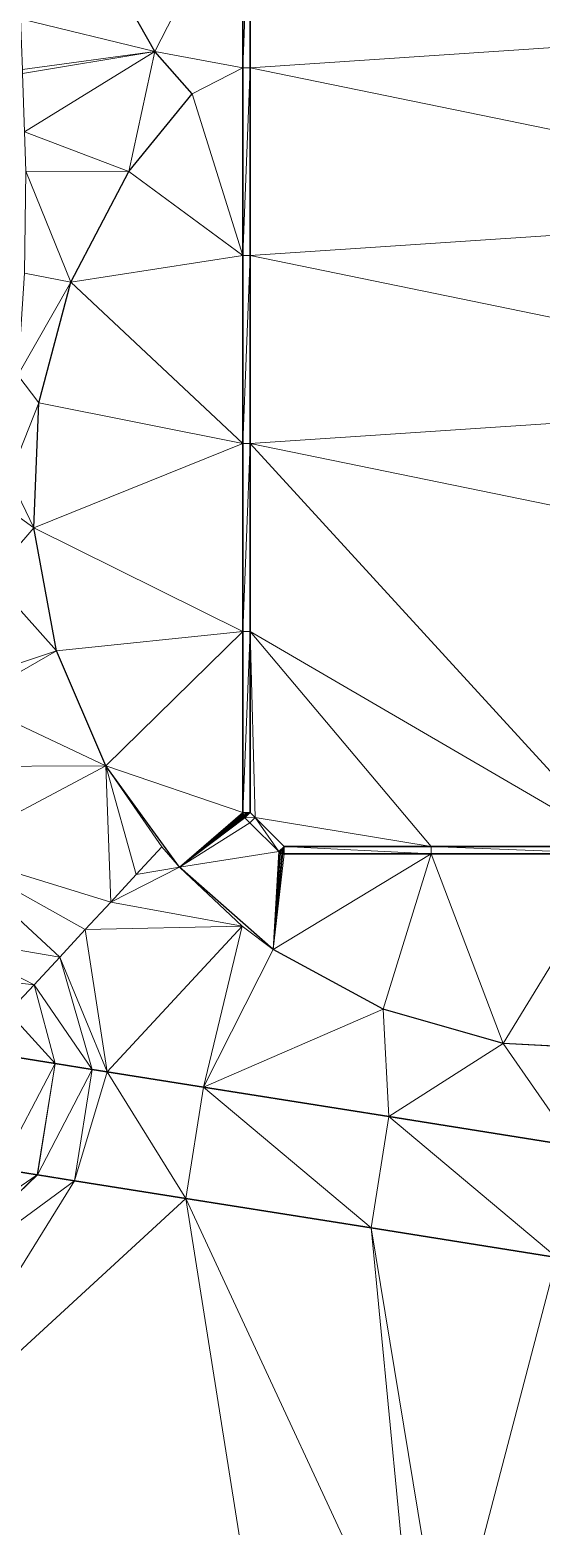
# Model space of a CAD drawing. Header units: metres. Extents: x 246428 to 246884, y 7418966 to 7419490.
# Drawn here: x 246774.7 to 246788.31, y 7419340.41 to 7419380.21 of the extents above; entities that cross this region are included whole.
import ezdxf

# ---------------------------------------------------------------- set-up
doc = ezdxf.new("R2010")
doc.units = ezdxf.units.M
doc.linetypes.add('blank name', pattern=[0])
doc.linetypes.add('HIDDEN', pattern=[9.525, 6.35, -3.175])
doc.layers.add('_12D_UNMAPPED', color=7, linetype='Continuous')
doc.layers.add('GRADELINES', color=250, linetype='HIDDEN', lineweight=25)
doc.layers.add('MISC_PATHS', color=7, linetype='Continuous', lineweight=35)
doc.layers.add('KERB_BACK', color=7, linetype='Continuous', lineweight=35, true_color=0x5fd2ff)

msp = doc.modelspace()

# ---------------------------------------------------------------- linework, layer by layer
at = {"layer": '_12D_UNMAPPED', "color": 3, "linetype": 'blank name', "lineweight": 0}
for points in [[(246780.369, 7419384.201, 36.195), (246778.03, 7419379.634, 36.142), (246776.795, 7419381.8, 36.155)], [(246780.369, 7419384.201, 36.195), (246780.369, 7419379.201, 36.151), (246778.03, 7419379.634, 36.142)], [(246780.569, 7419384.201, 36.195), (246780.369, 7419379.201, 36.151), (246780.369, 7419384.201, 36.195)], [(246780.569, 7419384.201, 36.195), (246780.569, 7419379.201, 36.151), (246780.369, 7419379.201, 36.151)], [(246780.569, 7419379.201, 36.151), (246780.569, 7419384.201, 36.195), (246798.969, 7419380.432, 36.249)], [(246778.03, 7419379.634, 36.142), (246774.456, 7419380.503, 36.133), (246776.795, 7419381.8, 36.155)], [(246774.504, 7419379.157, 36.121), (246774.456, 7419380.503, 36.133), (246778.03, 7419379.634, 36.142)], [(246780.569, 7419379.201, 36.151), (246798.969, 7419380.432, 36.249), (246798.969, 7419375.432, 36.205)], [(246774.508, 7419379.05, 36.12), (246774.504, 7419379.157, 36.121), (246778.03, 7419379.634, 36.142)], [(246774.562, 7419377.493, 36.107), (246774.508, 7419379.05, 36.12), (246778.03, 7419379.634, 36.142)], [(246777.34, 7419376.442, 36.111), (246774.562, 7419377.493, 36.107), (246778.03, 7419379.634, 36.142)], [(246779.019, 7419378.505, 36.137), (246777.34, 7419376.442, 36.111), (246778.03, 7419379.634, 36.142)], [(246780.369, 7419379.201, 36.151), (246779.019, 7419378.505, 36.137), (246778.03, 7419379.634, 36.142)], [(246780.369, 7419379.201, 36.151), (246780.369, 7419374.201, 36.107), (246779.019, 7419378.505, 36.137)], [(246780.369, 7419379.201, 36.151), (246780.569, 7419379.201, 36.151), (246780.369, 7419374.201, 36.107)], [(246780.569, 7419379.201, 36.151), (246780.569, 7419374.201, 36.107), (246780.369, 7419374.201, 36.107)], [(246780.569, 7419374.201, 36.107), (246780.569, 7419379.201, 36.151), (246798.969, 7419375.432, 36.205)], [(246780.369, 7419374.201, 36.107), (246777.34, 7419376.442, 36.111), (246779.019, 7419378.505, 36.137)], [(246774.598, 7419376.447, 36.098), (246774.562, 7419377.493, 36.107), (246777.34, 7419376.442, 36.111)], [(246775.794, 7419373.496, 36.078), (246774.557, 7419373.734, 36.074), (246774.598, 7419376.447, 36.098)], [(246775.794, 7419373.496, 36.078), (246774.598, 7419376.447, 36.098), (246777.34, 7419376.442, 36.111)], [(246780.369, 7419374.201, 36.107), (246775.794, 7419373.496, 36.078), (246777.34, 7419376.442, 36.111)], [(246798.969, 7419370.432, 36.161), (246780.569, 7419374.201, 36.107), (246798.969, 7419375.432, 36.205)], [(246780.369, 7419374.201, 36.107), (246780.369, 7419369.201, 36.063), (246775.794, 7419373.496, 36.078)], [(246780.569, 7419374.201, 36.107), (246780.569, 7419369.201, 36.063), (246780.369, 7419369.201, 36.063)], [(246780.569, 7419374.201, 36.107), (246780.369, 7419369.201, 36.063), (246780.369, 7419374.201, 36.107)], [(246798.969, 7419370.432, 36.161), (246780.569, 7419369.201, 36.063), (246780.569, 7419374.201, 36.107)], [(246774.38, 7419371.024, 36.049), (246774.557, 7419373.734, 36.074), (246775.794, 7419373.496, 36.078)], [(246774.936, 7419370.282, 36.045), (246774.38, 7419371.024, 36.049), (246775.794, 7419373.496, 36.078)], [(246780.369, 7419369.201, 36.063), (246774.936, 7419370.282, 36.045), (246775.794, 7419373.496, 36.078)], [(246774.156, 7419368.311, 36.024), (246774.38, 7419371.024, 36.049), (246774.936, 7419370.282, 36.045)], [(246774.807, 7419366.958, 36.016), (246774.156, 7419368.311, 36.024), (246774.936, 7419370.282, 36.045)], [(246780.369, 7419369.201, 36.063), (246774.807, 7419366.958, 36.016), (246774.936, 7419370.282, 36.045)], [(246780.569, 7419369.201, 36.063), (246798.969, 7419370.432, 36.161), (246798.969, 7419365.432, 36.117)], [(246780.369, 7419369.201, 36.063), (246780.369, 7419364.201, 36.019), (246774.807, 7419366.958, 36.016)], [(246780.569, 7419369.201, 36.063), (246780.369, 7419364.201, 36.019), (246780.369, 7419369.201, 36.063)], [(246780.569, 7419369.201, 36.063), (246780.569, 7419364.201, 36.019), (246780.369, 7419364.201, 36.019)], [(246790.384, 7419358.489, 36.015), (246780.569, 7419369.201, 36.063), (246798.969, 7419365.432, 36.117)], [(246790.384, 7419358.489, 36.015), (246780.569, 7419364.201, 36.019), (246780.569, 7419369.201, 36.063)], [(246774.065, 7419367.502, 36.017), (246774.156, 7419368.311, 36.024), (246774.807, 7419366.958, 36.016)], [(246773.666, 7419365.636, 35.967), (246774.065, 7419367.502, 36.017), (246774.807, 7419366.958, 36.016)], [(246775.414, 7419363.687, 35.99), (246773.666, 7419365.636, 35.967), (246774.807, 7419366.958, 36.016)], [(246780.369, 7419364.201, 36.019), (246775.414, 7419363.687, 35.99), (246774.807, 7419366.958, 36.016)], [(246773.192, 7419362.956, 35.936), (246773.666, 7419365.636, 35.967), (246775.414, 7419363.687, 35.99)], [(246780.369, 7419364.201, 36.019), (246776.727, 7419360.631, 35.969), (246775.414, 7419363.687, 35.99)], [(246780.369, 7419364.201, 36.019), (246780.369, 7419359.388, 35.976), (246776.727, 7419360.631, 35.969)], [(246780.569, 7419364.201, 36.019), (246780.369, 7419359.388, 35.976), (246780.369, 7419364.201, 36.019)], [(246780.569, 7419364.201, 36.019), (246780.569, 7419359.388, 35.976), (246780.369, 7419359.388, 35.976)], [(246790.384, 7419358.489, 36.015), (246785.384, 7419358.489, 35.991), (246780.569, 7419364.201, 36.019)], [(246780.701, 7419359.256, 35.976), (246780.569, 7419359.388, 35.976), (246780.569, 7419364.201, 36.019)], [(246785.384, 7419358.489, 35.991), (246780.701, 7419359.256, 35.976), (246780.569, 7419364.201, 36.019)], [(246776.727, 7419360.631, 35.969), (246773.074, 7419362.351, 35.929), (246775.414, 7419363.687, 35.99)], [(246773.074, 7419362.351, 35.929), (246773.192, 7419362.956, 35.936), (246775.414, 7419363.687, 35.99)], [(246772.767, 7419360.616, 35.908), (246773.074, 7419362.351, 35.929), (246776.727, 7419360.631, 35.969)], [(246776.855, 7419357.008, 35.888), (246772.448, 7419358.362, 35.885), (246776.727, 7419360.631, 35.969)], [(246772.448, 7419358.362, 35.885), (246772.767, 7419360.616, 35.908), (246776.727, 7419360.631, 35.969)], [(246780.369, 7419359.388, 35.976), (246778.681, 7419357.939, 35.955), (246776.727, 7419360.631, 35.969)], [(246778.681, 7419357.939, 35.955), (246778.214, 7419358.475, 35.958), (246776.727, 7419360.631, 35.969)], [(246778.214, 7419358.475, 35.958), (246777.535, 7419357.742, 35.923), (246776.727, 7419360.631, 35.969)], [(246777.535, 7419357.742, 35.923), (246776.855, 7419357.008, 35.888), (246776.727, 7419360.631, 35.969)], [(246780.372, 7419359.357, 35.976), (246778.681, 7419357.939, 35.955), (246780.369, 7419359.388, 35.976)], [(246780.379, 7419359.326, 35.976), (246778.681, 7419357.939, 35.955), (246780.372, 7419359.357, 35.976)], [(246780.391, 7419359.297, 35.976), (246778.681, 7419357.939, 35.955), (246780.379, 7419359.326, 35.976)], [(246780.407, 7419359.27, 35.976), (246778.681, 7419357.939, 35.955), (246780.391, 7419359.297, 35.976)], [(246780.428, 7419359.246, 35.976), (246778.681, 7419357.939, 35.955), (246780.407, 7419359.27, 35.976)], [(246780.56, 7419359.114, 35.976), (246778.681, 7419357.939, 35.955), (246780.428, 7419359.246, 35.976)], [(246781.327, 7419358.348, 35.973), (246778.681, 7419357.939, 35.955), (246780.56, 7419359.114, 35.976)], [(246780.569, 7419359.388, 35.976), (246780.372, 7419359.357, 35.976), (246780.369, 7419359.388, 35.976)], [(246780.569, 7419359.388, 35.976), (246780.379, 7419359.326, 35.976), (246780.372, 7419359.357, 35.976)], [(246780.569, 7419359.388, 35.976), (246780.391, 7419359.297, 35.976), (246780.379, 7419359.326, 35.976)], [(246780.569, 7419359.388, 35.976), (246780.407, 7419359.27, 35.976), (246780.391, 7419359.297, 35.976)], [(246780.569, 7419359.388, 35.976), (246780.428, 7419359.246, 35.976), (246780.407, 7419359.27, 35.976)], [(246780.569, 7419359.388, 35.976), (246780.701, 7419359.256, 35.976), (246780.428, 7419359.246, 35.976)], [(246780.701, 7419359.256, 35.976), (246780.56, 7419359.114, 35.976), (246780.428, 7419359.246, 35.976)], [(246780.701, 7419359.256, 35.976), (246781.327, 7419358.348, 35.973), (246780.56, 7419359.114, 35.976)], [(246781.468, 7419358.489, 35.973), (246780.701, 7419359.256, 35.976), (246785.384, 7419358.489, 35.991)], [(246780.701, 7419359.256, 35.976), (246781.468, 7419358.489, 35.973), (246781.327, 7419358.348, 35.973)], [(246772.331, 7419356.084, 35.896), (246772.448, 7419358.362, 35.885), (246775.496, 7419355.541, 35.819)], [(246772.448, 7419358.362, 35.885), (246776.855, 7419357.008, 35.888), (246776.175, 7419356.275, 35.854)], [(246772.448, 7419358.362, 35.885), (246776.175, 7419356.275, 35.854), (246775.496, 7419355.541, 35.819)], [(246778.214, 7419358.475, 35.958), (246778.681, 7419357.939, 35.955), (246777.535, 7419357.742, 35.923)], [(246778.681, 7419357.939, 35.955), (246781.327, 7419358.348, 35.973), (246781.18, 7419355.744, 35.947)], [(246781.327, 7419358.348, 35.973), (246781.351, 7419358.327, 35.973), (246781.18, 7419355.744, 35.947)], [(246781.351, 7419358.327, 35.973), (246781.377, 7419358.311, 35.973), (246781.18, 7419355.744, 35.947)], [(246781.377, 7419358.311, 35.973), (246781.406, 7419358.299, 35.973), (246781.18, 7419355.744, 35.947)], [(246781.406, 7419358.299, 35.973), (246781.437, 7419358.291, 35.973), (246781.18, 7419355.744, 35.947)], [(246781.437, 7419358.291, 35.973), (246781.468, 7419358.289, 35.973), (246781.18, 7419355.744, 35.947)], [(246781.18, 7419355.744, 35.947), (246781.468, 7419358.289, 35.973), (246785.384, 7419358.289, 35.991)], [(246784.102, 7419354.154, 35.947), (246781.18, 7419355.744, 35.947), (246785.384, 7419358.289, 35.991)], [(246781.468, 7419358.489, 35.973), (246781.351, 7419358.327, 35.973), (246781.327, 7419358.348, 35.973)], [(246781.468, 7419358.489, 35.973), (246781.377, 7419358.311, 35.973), (246781.351, 7419358.327, 35.973)], [(246781.468, 7419358.489, 35.973), (246781.406, 7419358.299, 35.973), (246781.377, 7419358.311, 35.973)], [(246781.468, 7419358.489, 35.973), (246781.437, 7419358.291, 35.973), (246781.406, 7419358.299, 35.973)], [(246781.468, 7419358.489, 35.973), (246781.468, 7419358.289, 35.973), (246781.437, 7419358.291, 35.973)], [(246781.468, 7419358.289, 35.973), (246781.468, 7419358.489, 35.973), (246785.384, 7419358.289, 35.991)], [(246781.468, 7419358.489, 35.973), (246785.384, 7419358.489, 35.991), (246785.384, 7419358.289, 35.991)], [(246784.102, 7419354.154, 35.947), (246785.384, 7419358.289, 35.991), (246787.302, 7419353.246, 35.954)], [(246785.384, 7419358.489, 35.991), (246790.384, 7419358.489, 36.015), (246790.384, 7419358.289, 36.015)], [(246785.384, 7419358.489, 35.991), (246790.384, 7419358.289, 36.015), (246785.384, 7419358.289, 35.991)], [(246785.384, 7419358.289, 35.991), (246790.384, 7419358.289, 36.015), (246787.302, 7419353.246, 35.954)], [(246790.384, 7419358.289, 36.015), (246790.624, 7419353.067, 35.969), (246787.302, 7419353.246, 35.954)], [(246777.535, 7419357.742, 35.923), (246778.681, 7419357.939, 35.955), (246776.855, 7419357.008, 35.888)], [(246778.681, 7419357.939, 35.955), (246780.351, 7419356.367, 35.918), (246776.855, 7419357.008, 35.888)], [(246778.681, 7419357.939, 35.955), (246781.18, 7419355.744, 35.947), (246780.351, 7419356.367, 35.918)], [(246776.855, 7419357.008, 35.888), (246780.351, 7419356.367, 35.918), (246776.175, 7419356.275, 35.854)], [(246776.175, 7419356.275, 35.854), (246776.76, 7419352.493, 35.767), (246775.496, 7419355.541, 35.819)], [(246780.351, 7419356.367, 35.918), (246776.76, 7419352.493, 35.767), (246776.175, 7419356.275, 35.854)], [(246779.322, 7419352.086, 35.813), (246776.76, 7419352.493, 35.767), (246780.351, 7419356.367, 35.918)], [(246781.18, 7419355.744, 35.947), (246779.322, 7419352.086, 35.813), (246780.351, 7419356.367, 35.918)], [(246772.305, 7419355.095, 35.9), (246772.331, 7419356.084, 35.896), (246774.816, 7419354.808, 35.785)], [(246772.331, 7419356.084, 35.896), (246775.496, 7419355.541, 35.819), (246774.816, 7419354.808, 35.785)], [(246775.496, 7419355.541, 35.819), (246776.359, 7419352.556, 35.759), (246774.816, 7419354.808, 35.785)], [(246776.76, 7419352.493, 35.767), (246776.359, 7419352.556, 35.759), (246775.496, 7419355.541, 35.819)], [(246776.359, 7419352.556, 35.759), (246776.359, 7419352.556, 35.759), (246775.496, 7419355.541, 35.819)], [(246784.102, 7419354.154, 35.947), (246779.322, 7419352.086, 35.813), (246781.18, 7419355.744, 35.947)], [(246772.305, 7419355.095, 35.9), (246774.816, 7419354.808, 35.785), (246774.136, 7419354.074, 35.75)], [(246774.816, 7419354.808, 35.785), (246775.371, 7419352.713, 35.741), (246774.136, 7419354.074, 35.75)], [(246776.359, 7419352.556, 35.759), (246775.371, 7419352.713, 35.741), (246774.816, 7419354.808, 35.785)], [(246775.371, 7419352.713, 35.741), (246775.371, 7419352.713, 35.741), (246774.816, 7419354.808, 35.785)], [(246775.371, 7419352.713, 35.741), (246774.383, 7419352.87, 35.724), (246774.136, 7419354.074, 35.75)], [(246779.322, 7419352.086, 35.813), (246784.102, 7419354.154, 35.947), (246784.26, 7419351.302, 35.902)], [(246784.26, 7419351.302, 35.902), (246784.102, 7419354.154, 35.947), (246787.302, 7419353.246, 35.954)], [(246789.198, 7419350.517, 35.991), (246784.26, 7419351.302, 35.902), (246787.302, 7419353.246, 35.954)], [(246790.624, 7419353.067, 35.969), (246789.198, 7419350.517, 35.991), (246787.302, 7419353.246, 35.954)], [(246774.383, 7419352.87, 35.724), (246775.371, 7419352.713, 35.741), (246773.913, 7419349.907, 35.694)], [(246773.913, 7419349.907, 35.694), (246775.371, 7419352.713, 35.741), (246774.9, 7419349.75, 35.711)], [(246775.371, 7419352.713, 35.741), (246775.371, 7419352.713, 35.741), (246774.9, 7419349.75, 35.711)], [(246774.9, 7419349.75, 35.711), (246775.371, 7419352.713, 35.741), (246774.901, 7419349.75, 35.711)], [(246775.371, 7419352.713, 35.741), (246776.359, 7419352.556, 35.759), (246774.901, 7419349.75, 35.711)], [(246774.901, 7419349.75, 35.711), (246776.359, 7419352.556, 35.759), (246775.888, 7419349.594, 35.729)], [(246776.359, 7419352.556, 35.759), (246776.359, 7419352.556, 35.759), (246775.888, 7419349.594, 35.729)], [(246775.888, 7419349.594, 35.729), (246776.359, 7419352.556, 35.759), (246775.888, 7419349.593, 35.729)], [(246775.888, 7419349.593, 35.729), (246776.359, 7419352.556, 35.759), (246776.76, 7419352.493, 35.767)], [(246778.851, 7419349.123, 35.783), (246775.888, 7419349.593, 35.729), (246776.76, 7419352.493, 35.767)], [(246779.322, 7419352.086, 35.813), (246778.851, 7419349.123, 35.783), (246776.76, 7419352.493, 35.767)], [(246778.851, 7419349.123, 35.783), (246779.322, 7419352.086, 35.813), (246783.789, 7419348.339, 35.872)], [(246783.789, 7419348.339, 35.872), (246779.322, 7419352.086, 35.813), (246784.26, 7419351.302, 35.902)], [(246783.789, 7419348.339, 35.872), (246784.26, 7419351.302, 35.902), (246788.727, 7419347.555, 35.961)], [(246784.26, 7419351.302, 35.902), (246789.198, 7419350.517, 35.991), (246788.727, 7419347.555, 35.961)], [(246773.913, 7419349.907, 35.694), (246774.9, 7419349.75, 35.711), (246770.974, 7419347.065, 35.45)], [(246770.974, 7419347.065, 35.45), (246774.9, 7419349.75, 35.711), (246771.034, 7419346.029, 35.429)], [(246774.901, 7419349.75, 35.711), (246775.888, 7419349.594, 35.729), (246771.034, 7419346.029, 35.429)], [(246774.9, 7419349.75, 35.711), (246774.901, 7419349.75, 35.711), (246771.034, 7419346.029, 35.429)], [(246775.888, 7419349.594, 35.729), (246775.888, 7419349.593, 35.729), (246771.034, 7419346.029, 35.429)], [(246775.888, 7419349.593, 35.729), (246771.28, 7419342.162, 35.352), (246771.034, 7419346.029, 35.429)], [(246771.28, 7419342.162, 35.352), (246775.888, 7419349.593, 35.729), (246778.851, 7419349.123, 35.783)], [(246781.209, 7419334.245, 35.421), (246771.28, 7419342.162, 35.352), (246778.851, 7419349.123, 35.783)], [(246784.983, 7419335.929, 35.46), (246781.209, 7419334.245, 35.421), (246778.851, 7419349.123, 35.783)], [(246784.983, 7419335.929, 35.46), (246778.851, 7419349.123, 35.783), (246783.789, 7419348.339, 35.872)], [(246785.775, 7419336.283, 35.501), (246784.983, 7419335.929, 35.46), (246783.789, 7419348.339, 35.872)], [(246785.775, 7419336.283, 35.501), (246783.789, 7419348.339, 35.872), (246788.727, 7419347.555, 35.961)], [(246790.341, 7419338.32, 35.739), (246785.775, 7419336.283, 35.501), (246788.727, 7419347.555, 35.961)], [(246771.28, 7419342.162, 35.352), (246781.209, 7419334.245, 35.421), (246771.599, 7419337.162, 35.253)]]:
    msp.add_3dface(points, dxfattribs=at)
at = {"layer": 'GRADELINES'}
for points in [[(246790.624, 7419353.067, 35.969), (246787.302, 7419353.246, 35.954), (246787.302, 7419353.246, 35.954), (246784.102, 7419354.154, 35.947), (246784.102, 7419354.154, 35.947), (246781.18, 7419355.744, 35.947), (246781.18, 7419355.744, 35.947), (246778.681, 7419357.939, 35.955), (246778.681, 7419357.939, 35.955), (246776.727, 7419360.631, 35.969), (246776.727, 7419360.631, 35.969), (246775.414, 7419363.687, 35.99), (246775.414, 7419363.687, 35.99), (246774.807, 7419366.958, 36.016), (246774.807, 7419366.958, 36.016), (246774.936, 7419370.282, 36.045), (246774.936, 7419370.282, 36.045), (246775.794, 7419373.496, 36.078), (246775.794, 7419373.496, 36.078), (246777.34, 7419376.442, 36.111), (246777.34, 7419376.442, 36.111), (246779.019, 7419378.505, 36.137), (246779.019, 7419378.505, 36.137), (246779.019, 7419378.505, 36.137), (246778.03, 7419379.634, 36.142), (246778.03, 7419379.634, 36.142), (246776.795, 7419381.8, 36.155)], [(246778.214, 7419358.475, 35.958), (246777.535, 7419357.742, 35.923), (246776.855, 7419357.008, 35.888), (246776.175, 7419356.275, 35.854), (246775.496, 7419355.541, 35.819), (246774.816, 7419354.808, 35.785), (246774.136, 7419354.074, 35.75), (246773.457, 7419353.341, 35.715), (246773.195, 7419353.059, 35.702)], [(246776.76, 7419352.493, 35.767), (246780.351, 7419356.367, 35.918)]]:
    msp.add_polyline3d(points, dxfattribs=at)
at = {"layer": 'KERB_BACK'}
msp.add_polyline3d([(246790.384, 7419358.289, 36.015), (246785.384, 7419358.289, 35.991), (246781.468, 7419358.289, 35.973), (246781.437, 7419358.291, 35.973), (246781.406, 7419358.299, 35.973), (246781.377, 7419358.311, 35.973), (246781.351, 7419358.327, 35.973), (246781.327, 7419358.348, 35.973), (246780.56, 7419359.114, 35.976), (246780.428, 7419359.246, 35.976), (246780.407, 7419359.27, 35.976), (246780.391, 7419359.297, 35.976), (246780.379, 7419359.326, 35.976), (246780.372, 7419359.357, 35.976), (246780.369, 7419359.388, 35.976), (246780.369, 7419364.201, 36.019), (246780.369, 7419369.201, 36.063), (246780.369, 7419374.201, 36.107), (246780.369, 7419379.201, 36.151), (246780.369, 7419384.201, 36.195)], dxfattribs=at)
at = {"layer": 'MISC_PATHS'}
for points in [[(246790.384, 7419358.489, 36.015), (246785.384, 7419358.489, 35.991), (246781.468, 7419358.489, 35.973), (246781.468, 7419358.489, 35.973), (246781.468, 7419358.489, 35.973), (246781.468, 7419358.489, 35.973), (246781.468, 7419358.489, 35.973), (246781.468, 7419358.489, 35.973), (246780.701, 7419359.256, 35.976), (246780.569, 7419359.388, 35.976), (246780.569, 7419359.388, 35.976), (246780.569, 7419359.388, 35.976), (246780.569, 7419359.388, 35.976), (246780.569, 7419359.388, 35.976), (246780.569, 7419359.388, 35.976), (246780.569, 7419364.201, 36.019), (246780.569, 7419369.201, 36.063), (246780.569, 7419374.201, 36.107), (246780.569, 7419379.201, 36.151), (246780.569, 7419384.201, 36.195)], [(246764.806, 7419354.391, 35.551), (246765.711, 7419354.247, 35.567), (246765.711, 7419354.247, 35.567), (246767.47, 7419353.968, 35.599), (246767.47, 7419353.968, 35.599), (246768.114, 7419353.866, 35.61), (246768.114, 7419353.866, 35.61), (246769.445, 7419353.654, 35.634), (246772.028, 7419353.244, 35.681), (246772.028, 7419353.244, 35.681), (246773.016, 7419353.087, 35.699), (246773.016, 7419353.087, 35.699), (246774.383, 7419352.87, 35.724), (246775.371, 7419352.713, 35.741), (246775.371, 7419352.713, 35.741), (246776.359, 7419352.556, 35.759), (246776.359, 7419352.556, 35.759), (246779.322, 7419352.086, 35.813), (246784.26, 7419351.302, 35.902), (246789.198, 7419350.517, 35.991)], [(246775.371, 7419352.713, 35.741), (246776.359, 7419352.556, 35.759), (246776.359, 7419352.556, 35.759), (246779.322, 7419352.086, 35.813), (246784.26, 7419351.302, 35.902), (246789.198, 7419350.517, 35.991), (246790.463, 7419350.316, 36.014), (246790.463, 7419350.316, 36.014), (246792.438, 7419350.003, 36.05), (246792.438, 7419350.003, 36.05), (246792.438, 7419350.003, 36.05), (246793.061, 7419349.904, 36.061), (246793.061, 7419349.904, 36.061)], [(246767, 7419351.005, 35.579), (246767.644, 7419350.903, 35.58), (246767.644, 7419350.903, 35.58), (246768.975, 7419350.691, 35.604), (246771.557, 7419350.281, 35.651), (246771.558, 7419350.281, 35.651), (246772.545, 7419350.124, 35.669), (246772.545, 7419350.124, 35.669), (246773.913, 7419349.907, 35.694), (246774.9, 7419349.75, 35.711), (246774.901, 7419349.75, 35.711), (246775.888, 7419349.594, 35.729), (246775.888, 7419349.593, 35.729), (246778.851, 7419349.123, 35.783), (246783.789, 7419348.339, 35.872), (246788.727, 7419347.555, 35.961), (246789.993, 7419347.354, 35.984), (246789.993, 7419347.354, 35.984), (246791.968, 7419347.04, 36.036)]]:
    msp.add_polyline3d(points, dxfattribs=at)

doc.saveas('drawing.dxf')
